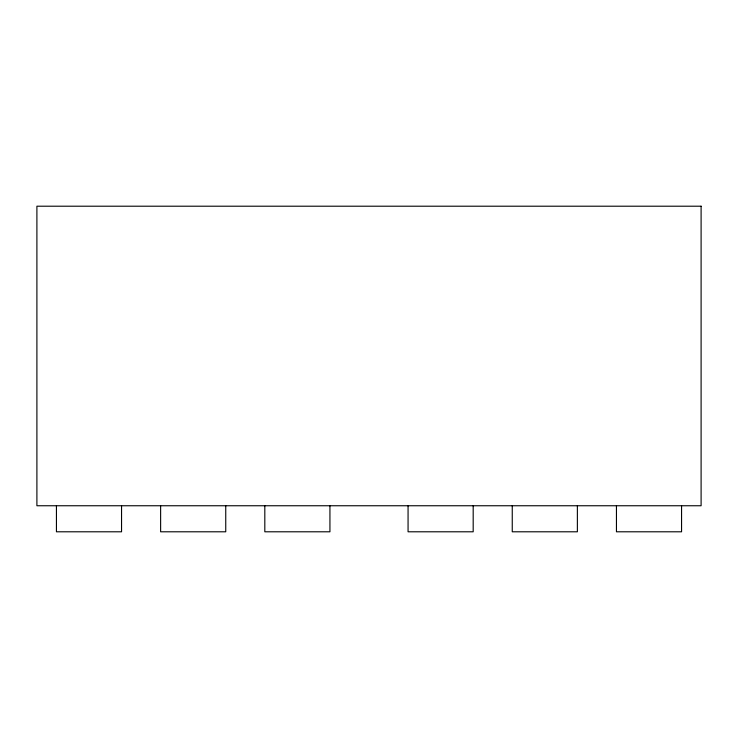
<?xml version="1.0" encoding="UTF-8"?>
<svg xmlns="http://www.w3.org/2000/svg" width="738" height="738" viewBox="0 0 738 738"><rect width="100%" height="100%" fill="white"/><g stroke="black" fill="none" stroke-linecap="round" stroke-linejoin="round"><path stroke-width="1.11" d="M681.561 505.751L681.561 531.794L616.451 531.794L616.451 505.751M577.374 505.751L577.374 531.794L512.255 531.794L512.255 505.751M473.187 505.751L473.187 531.794L408.068 531.794L408.068 505.751M329.932 505.751L329.932 531.794L264.813 531.794L264.813 505.751M225.745 505.751L225.745 531.794L160.626 531.794L160.626 505.751M121.549 505.751L121.549 531.794L56.439 531.794L56.439 505.751M701.1 206.206L36.9 206.206L36.9 505.751L701.1 505.751L701.1 206.206"/></g></svg>
